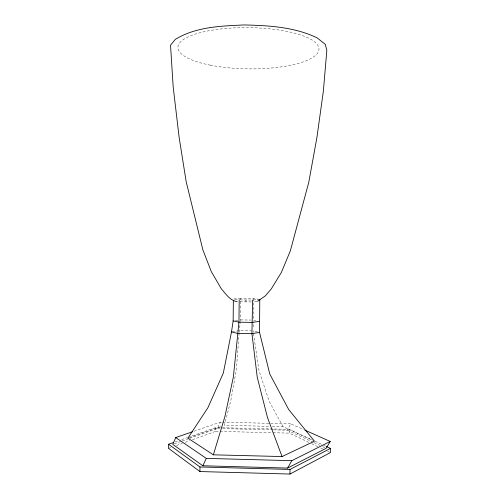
<?xml version="1.0" encoding="UTF-8"?>
<svg xmlns="http://www.w3.org/2000/svg" width="499" height="499" viewBox="0 0 499 499"><rect width="100%" height="100%" fill="white"/><g stroke="black" fill="none" stroke-linecap="round" stroke-linejoin="round"><path stroke-width="0.37" stroke-dasharray="2.5 1.87" d="M192.477 439.706L215.711 431.317L215.749 427.581L289.283 429.365L312.324 440.018M240.318 321.437L240.711 298.327L253.698 298.508L259.018 299.263M253.698 298.508L253.473 320.109L255.75 320.57M308.794 442.357L289.245 433.126L289.283 429.365M253.236 327.032L253.423 321.649M239.146 332.958L236.339 369.902L230.794 400.709L224.388 425.316L269.167 426.346M239.202 332.184L240.237 322.204M189.589 438.378L217.352 428.479L220.315 422.154L221.862 422.191M273.34 429.845L287.337 430.182L290.774 423.838L303.448 429.502M168.519 448.364L170.695 447.572M176.503 445.476L182.316 443.38M185.216 442.332L189.576 440.76M174.245 443.842L181.555 441.241M182.285 440.979L188.859 438.633M175.099 441.946L178.729 440.667M181.63 439.638L187.437 437.586M188.167 437.33L215.749 427.581M189.339 437.648L220.739 426.601M193.986 431.248L220.315 422.154M232.21 331.791L239.32 330.644L251.571 330.849M256.979 301.521L253.735 301.851M235.347 320.614L238.285 320.208M253.33 299.999L258.345 299.506M240.711 298.327L233.376 298.995L239.189 299.874M251.228 301.951L240.2 301.82M239.938 299.887L251.122 300.042M240.487 319.903L251.184 320.071M222.635 422.21L290.774 423.838M272.261 426.42L283.07 426.67L313.752 440.873M217.352 428.479L222.018 428.591M222.791 428.61L272.566 429.826M215.711 431.317L272.217 432.708M272.99 432.727L289.245 433.126M257.403 331.872L253.105 330.874L253.33 332.396M315.118 441.309L323.495 445.189M324.194 445.507L325.591 446.156M287.337 430.182L313.453 442.376M314.158 442.707L319.803 445.339M322.628 446.655L326.153 448.302M311.588 443.673L317.869 446.642M320.664 447.959L322.759 448.95M327.643 451.252L330.438 452.574M283.07 426.67L269.273 401.564L258.906 370.352L253.436 333.151M245.945 300.417C243.475 301.396 248.415 301.477 245.945 300.417M210.26 65.163A70.534 20.621 0.7 0 0 318.917 49.975A70.534 20.621 0.7 0 0 216.235 29.553A70.534 20.621 0.7 0 0 210.26 65.163"/><path stroke-width="0.75" d="M173.646 442.457L168.562 444.253L168.519 448.364L199.924 471.549L289.975 474.05L330.438 452.574L330.481 448.414L326.29 446.48M199.924 471.549L199.974 466.97L168.562 444.253M259.779 299.369L259.549 332.378L269.759 374.019L288.728 409.592L314.451 441.197L282.035 456.554L213.366 454.826L187.88 438.159L207.896 407.752L223.321 373.09L231.499 331.904L233.145 320.919L233.357 300.504M239.189 299.874L238.959 322.179L233.37 376.945L224.924 416.503L213.366 454.826M252.613 300.067L251.926 333.688L257.284 377.431L267.483 417.501L282.035 456.554M289.975 474.05L290.019 469.434L330.481 448.414M192.527 431.754L175.71 437.567L172.785 444.366L202.831 465.767L287.617 468.081L326.153 448.302L330.213 441.453L304.858 430.126M202.831 465.767L206.312 458.388L291.79 460.677L330.213 441.453M287.617 468.081L291.79 460.677M257.496 301.315L265.162 296.007L271.244 288.996L281.38 272.417L290.362 250.791L308.775 182.31L316.915 137.518L323.358 91.205L326.826 50.449L325.323 44.386L317.115 37.862C294.466 26.94 268.761 25.511 244.03 24.95C221.157 26.01 196.774 26.778 176.503 38.672L175.405 39.253L170.527 45.203L173.178 86.87L179.116 137.269L186.177 181.68L202.875 249.887L211.295 271.575L221.25 288.684C225.56 293.637 230.139 300.778 237.218 301.621M259.549 332.378L251.926 333.688L237.649 333.451L231.499 331.904M259.549 321.337L252.382 322.391L238.959 322.179L233.145 320.919M199.974 466.97L290.019 469.434M175.71 437.567L206.312 458.388"/></g></svg>
